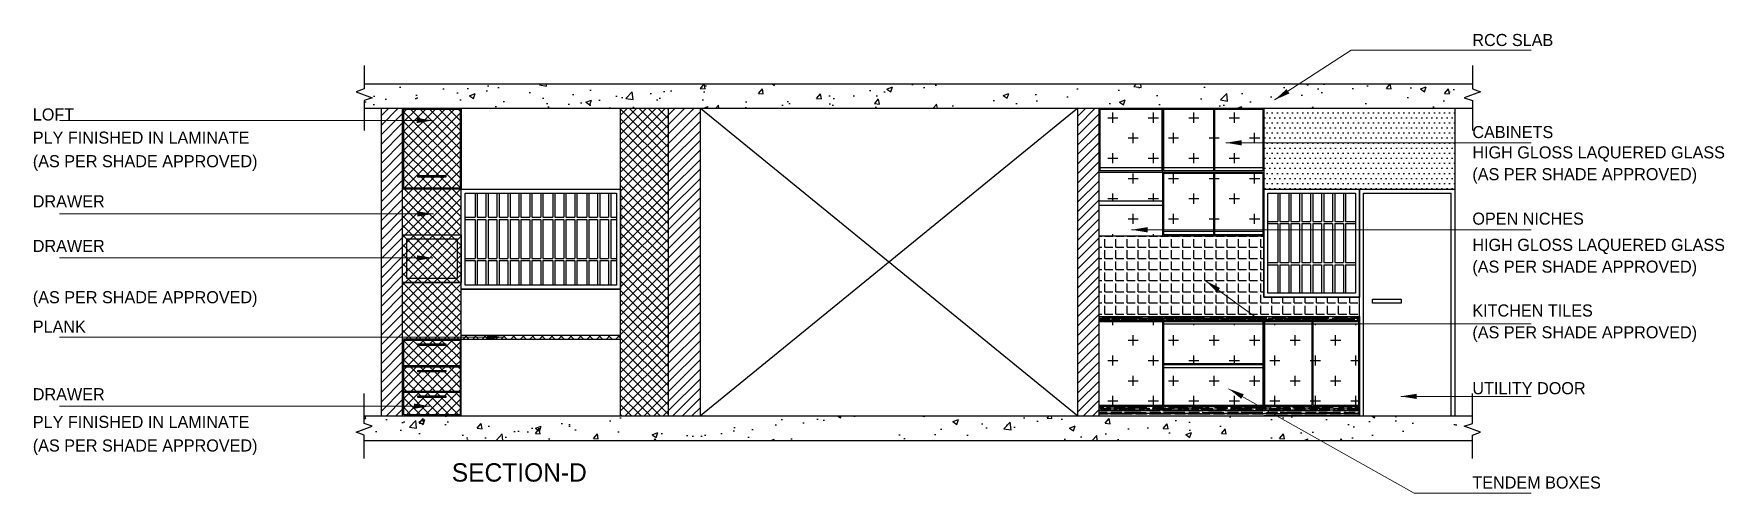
# Model space of a CAD drawing. Header units: millimetres. Extents: x -184691 to 158232, y -112569 to 33289.
# Drawn here: x -123874 to -107975, y -28189 to -23863 of the extents above; entities that cross this region are included whole.
import ezdxf

# ---------------------------------------------------------------- set-up
doc = ezdxf.new("R2010")
doc.units = ezdxf.units.MM
doc.header["$LTSCALE"] = 10
for name, color, linetype in [('A--BLOCKWALL-HATCH', 8, 'Continuous'), ('A--HATCH-1', 8, 'Continuous'), ('A--SPACEREF', 3, 'Continuous'), ('DIMM-1', 1, 'Continuous')]:
    doc.layers.add(name, color=color, linetype=linetype)
doc.styles.add('ISO', font='isocp2.shx', dxfattribs={"width": 0.8})
doc.dimstyles.new('A-DIM-100', dxfattribs={"dimscale": 100, "dimtxt": 2.25, "dimasz": 1.5, "dimexe": 1, "dimexo": 0.5, "dimgap": 0, "dimtad": 0, "dimdec": 0, "dimzin": 12, "dimdsep": 46, "dimtxsty": 'ISO', "dimblk": 'ARCHTICK', "dimcen": 1, "dimdle": 1, "dimclrd": 8, "dimclre": 8, "dimclrt": 256, "dimadec": 0, "dimazin": 3, "dimtfac": 1, "dimtdec": 0, "dimtmove": 1, "dimatfit": 2, "dimfxl": 1, "dimtvp": 0.75, "dimtolj": 1, "dimtzin": 12, "dimlwd": 18, "dimlwe": 18, "dimarcsym": 0})
pattern_1 = [(45, (-142798.583, -13151.05), (-44.90128, 44.90128), []), (135, (-142798.583, -13151.05), (-44.90128, -44.90128), [])]

# ---------------------------------------------------------------- blocks, each defined once
blk = doc.blocks.new('_ArchTick')
at = {"color": 0, "const_width": 0.15}
blk.add_lwpolyline([(-0.5, -0.5), (0.5, 0.5)], dxfattribs=at)

msp = doc.modelspace()

# ---------------------------------------------------------------- hatches: boundary and pattern name
h = msp.add_hatch()
h.set_pattern_fill('AR-CONC', color=256, scale=3, style=0)
h.set_pattern_definition([(50, (-142798.6, -13151.05), (546.554, -47.817), [57.15, -628.65]), (355, (-142798.6, -13151.05), (-105.7285, 573.17), [45.72, -502.92]), (100.451, (-142753.04, -13155.04), (440.8275, 525.35), [48.57, -534.27]), (46.1842, (-142798.6, -12998.65), (813.237, -126.127), [85.725, -942.975]), (96.6356, (-142730.8, -13009.2), (712.213, 742.277), [72.855, -801.405]), (351.184, (-142798.6, -12998.65), (712.214, 742.275), [68.58, -754.38]), (21, (-142722.4, -13036.75), (454.8446, -306.7966), [57.15, -628.65]), (326, (-142722.4, -13036.75), (185.406, 552.564), [45.72, -502.92]), (71.4514, (-142684.5, -13062.3), (640.2495, 245.7686), [48.57, -534.27]), (37.5, (-142798.58, -13151.05), (9.2658, 253.6651), [0, -496.824, 0, -510.54, 0, -504.825]), (7.5, (-142798.58, -13151.05), (200.459, 300.5417), [0, -291.084, 0, -485.394, 0, -192.405]), (327.5, (-142968.5, -13151.05), (406.7718, -17.1862), [0, -190.5, 0, -594.36, 0, -788.67]), (317.5, (-143044.7, -13151.05), (444.3875, 76.2795), [0, -247.65, 0, -394.716, 0, -560.07])])
h.paths.add_polyline_path([(-120765.9, -24335.3), (-120765.9, -24382.3), (-120841.7, -24409.9), (-120690.1, -24465.1), (-120765.9, -24492.7), (-120765.9, -24563.9), (-110343.4, -24563.9), (-110343.4, -24492.7), (-110419.2, -24465.1), (-110267.6, -24409.9), (-110343.4, -24382.3), (-110343.4, -24335.3)])
h.paths.add_polyline_path([(-110343.4, -27691.1), (-110343.4, -27641.5), (-110267.6, -27613.9), (-110419.2, -27558.7), (-110343.4, -27531.1), (-110343.4, -27459.9), (-120765.9, -27459.9), (-120765.9, -27531.1), (-120690.1, -27558.7), (-120841.7, -27613.9), (-120765.9, -27641.5), (-120765.9, -27691.1)])
h = msp.add_hatch()
h.set_pattern_fill('CROSS', color=256, scale=30, style=0)
h.set_pattern_definition([(0, (-95675.3, 10588.71), (190.5, 190.5), [95.25, -285.75]), (90, (-95627.67, 10541.09), (-190.5, 190.5), [95.25, -285.75])])
h.paths.add_polyline_path([(-113264.6, -24573.9), (-113844.6, -24573.9), (-113844.6, -25125.1), (-113264.6, -25125.1)])
h.paths.add_polyline_path([(-112779.6, -24573.3), (-113244.6, -24573.3), (-113244.6, -25125.1), (-112779.6, -25125.1)])
h.paths.add_polyline_path([(-112314.6, -24573.3), (-112769.6, -24573.3), (-112769.6, -25125.1), (-112314.6, -25125.1)])
h.paths.add_polyline_path([(-112314.6, -25174.5), (-112769.6, -25174.5), (-112769.6, -25725.1), (-112314.6, -25725.1)])
h.paths.add_polyline_path([(-112779.6, -25174.5), (-113244.6, -25174.5), (-113244.6, -25725.1), (-112779.6, -25725.1)])
h.paths.add_polyline_path([(-113254.6, -25165.1), (-113854.6, -25165.1), (-113854.6, -25436.8), (-113254.6, -25436.8)])
h.paths.add_polyline_path([(-113254.6, -25476.8), (-113854.6, -25476.8), (-113854.6, -25765.1), (-113254.6, -25765.1)])
h.paths.add_polyline_path([(-113254.6, -26572.9), (-113854.6, -26572.9), (-113854.6, -27359.5), (-113254.6, -27359.5)])
h.paths.add_polyline_path([(-112314.6, -26592.9), (-113244.6, -26592.9), (-113244.6, -26966.2), (-112314.6, -26966.2)])
h.paths.add_polyline_path([(-112314.6, -27006.2), (-113244.6, -27006.2), (-113244.6, -27359.5), (-112314.6, -27359.5)])
h.paths.add_polyline_path([(-111854.6, -26592.9), (-112294.6, -26592.9), (-112294.6, -27359.5), (-111854.6, -27359.5)])
h.paths.add_polyline_path([(-111414.6, -26592.9), (-111844.6, -26592.9), (-111844.6, -27359.5), (-111414.6, -27359.5)])
h = msp.add_hatch()
h.set_pattern_fill('DOTS', color=256, scale=30, style=0)
h.set_pattern_definition([(0, (-95675.3, 10588.71), (23.8125, 47.625), [0, -47.625])])
h.paths.add_polyline_path([(-111404.6, -25326.3), (-110504.6, -25326.3), (-110504.6, -24563.9), (-112304.6, -24563.9), (-112304.6, -25326.3)])
h = msp.add_hatch()
h.set_pattern_fill('ANGLE', color=256, scale=15, style=0)
h.set_pattern_definition([(0, (-95675.3, 10588.71), (0, 104.775), [76.2, -28.575]), (90, (-95675.3, 10588.71), (-104.775, 6e-15), [76.2, -28.575])])
h.paths.add_polyline_path([(-112304.6, -25765.1), (-113854.6, -25765.1), (-113854.6, -26524.9), (-111404.6, -26524.9), (-111404.6, -26344), (-112304.6, -26344)])
h = msp.add_hatch()
h.set_pattern_fill('AR-RROOF', color=256, style=0)
h.set_pattern_definition([(0, (-142798.583, -13151.052), (55.88, 25.4), [381, -50.8, 127, -25.4]), (0, (-142764.8, -13138.35), (-25.4, 33.782), [76.2, -8.382, 152.4, -19.05]), (0, (-142785.883, -13129.462), (132.08, 17.018), [203.2, -35.56, 101.6, -25.4])])
h.paths.add_polyline_path([(-111404.6, -26562.9), (-111404.6, -26524.9), (-112304.6, -26524.9), (-113254.6, -26524.9), (-113254.6, -26562.9)])
h.paths.add_polyline_path([(-113254.6, -26562.9), (-113254.6, -26524.9), (-113854.6, -26524.9), (-113854.6, -26562.9)])
h = msp.add_hatch()
h.set_pattern_fill('AR-RROOF', color=256, style=0)
h.set_pattern_definition([(0, (-95675.298, 10588.71), (55.88, 25.4), [381, -50.8, 127, -25.4]), (0, (-95641.516, 10601.41), (-25.4, 33.782), [76.2, -8.382, 152.4, -19.05]), (0, (-95662.598, 10610.3), (132.08, 17.018), [203.2, -35.56, 101.6, -25.4])])
h.paths.add_polyline_path([(-113854.6, -27369.5), (-113854.6, -27459.9), (-111404.6, -27459.9), (-111404.6, -27369.5)])
at = {"layer": 'A--BLOCKWALL-HATCH'}
h = msp.add_hatch(dxfattribs=at)
h.set_pattern_fill('ANSI37', color=256, scale=20, style=0)
h.set_pattern_definition(pattern_1)
h.paths.add_polyline_path([(-119854.6, -26206.3), (-120404.6, -26206.3), (-120404.6, -26737.9), (-119854.6, -26737.9)])
h.paths.add_polyline_path([(-119892.6, -25794.3), (-120366.6, -25794.3), (-120366.6, -26168.3), (-119892.6, -26168.3)], flags=16)
h.paths.add_polyline_path([(-119854.6, -25326.3), (-120404.6, -25326.3), (-120404.6, -25756.3), (-119854.6, -25756.3)])
h.paths.add_polyline_path([(-119864.6, -24573.9), (-120394.6, -24573.9), (-120394.6, -25316.3), (-119864.6, -25316.3)], flags=0)
h.paths.add_polyline_path([(-119999.2, -25199), (-119999.2, -25213.3), (-120263, -25213.3), (-120263, -25199)], flags=0)
h.paths.add_polyline_path([(-119854.6, -25756.3), (-120404.6, -25756.3), (-120404.6, -26206.3), (-119854.6, -26206.3)])
h.paths.add_polyline_path([(-119892.6, -25794.3), (-119892.6, -26168.3), (-120366.6, -26168.3), (-120366.6, -25794.3)], flags=16)
h.paths.add_polyline_path([(-119854.6, -24563.9), (-120404.6, -24563.9), (-120404.6, -25326.3), (-119854.6, -25326.3)])
h.paths.add_polyline_path([(-120394.6, -24573.9), (-119864.6, -24573.9), (-119864.6, -25316.3), (-120394.6, -25316.3)], flags=16)
h.paths.add_polyline_path([(-118354.6, -26699.9), (-119854.6, -26699.9), (-119854.6, -26737.9), (-118354.6, -26737.9)])
h = msp.add_hatch(dxfattribs=at)
h.set_pattern_fill('ANSI37', color=256, scale=20, style=0)
h.set_pattern_definition(pattern_1)
h.paths.add_polyline_path([(-117904.6, -24563.9), (-118354.6, -24563.9), (-118354.6, -27459.9), (-117904.6, -27459.9)])
h = msp.add_hatch(dxfattribs=at)
h.set_pattern_fill('ANSI37', color=256, scale=20, style=0)
h.set_pattern_definition(pattern_1)
h.paths.add_polyline_path([(-119864.6, -26987.9), (-119864.6, -26747.9), (-120394.6, -26747.9), (-120394.6, -26987.9)])
h.paths.add_polyline_path([(-120263, -26797.4), (-120263, -26783.1), (-119999.2, -26783.1), (-119999.2, -26797.4)], flags=16)
h.paths.add_polyline_path([(-120394.6, -26997.9), (-120394.6, -27227.9), (-119864.6, -27227.9), (-119864.6, -26997.9)])
h.paths.add_polyline_path([(-120263, -27047.4), (-120263, -27033.1), (-119999.2, -27033.1), (-119999.2, -27047.4)], flags=16)
h.paths.add_polyline_path([(-119864.6, -27449.9), (-119864.6, -27227.9), (-120394.6, -27227.9), (-120394.6, -27449.9)])
h.paths.add_polyline_path([(-120263, -27287.4), (-120263, -27273.1), (-119999.2, -27273.1), (-119999.2, -27287.4)], flags=16)
at = {"layer": 'A--HATCH-1'}
h = msp.add_hatch(dxfattribs=at)
h.set_pattern_fill('ANSI31', color=256, scale=20, style=0)
h.set_pattern_definition([(45, (-142798.583, -13151.05), (-44.90128, 44.90128), [])])
h.paths.add_polyline_path([(-120404.6, -24563.9), (-120604.6, -24563.9), (-120604.6, -27459.9), (-120404.6, -27459.9)])
h.paths.add_polyline_path([(-117904.6, -27459.9), (-117604.6, -27459.9), (-117604.6, -24563.9), (-117904.6, -24563.9)])
h.paths.add_polyline_path([(-113854.6, -24563.9), (-114054.6, -24563.9), (-114054.6, -27459.9), (-113854.6, -27459.9)])

# ---------------------------------------------------------------- linework, layer by layer
for p, q in [((-120765.9, -24335.3), (-110343.4, -24335.3)), ((-120765.9, -24563.9), (-110343.4, -24563.9)), ((-120604.6, -27459.9), (-120604.6, -24563.9)), ((-120404.6, -27459.9), (-120404.6, -24563.9)), ((-119854.6, -27459.9), (-119854.6, -24563.9)), ((-118354.6, -27459.9), (-118354.6, -24563.9)), ((-117904.6, -27459.9), (-117904.6, -24563.9)), ((-117604.6, -27459.9), (-117604.6, -24563.9)), ((-117604.6, -24563.9), (-114054.6, -27459.9)), ((-114054.6, -24563.9), (-117604.6, -27459.9)), ((-114054.6, -27459.9), (-114054.6, -24563.9)), ((-113854.6, -27459.9), (-113854.6, -24563.9)), ((-113254.6, -25765.1), (-113254.6, -24563.9)), ((-113254.6, -24563.9), (-112304.6, -24563.9)), ((-112779.6, -24573.3), (-112779.6, -25153.9)), ((-112769.6, -24573.3), (-112769.6, -25153.9)), ((-112304.6, -24563.9), (-112304.6, -26344)), ((-110504.6, -27459.9), (-110504.6, -24563.9)), ((-113854.6, -25165.1), (-112304.6, -25165.1)), ((-112779.6, -25174.5), (-112779.6, -25755.1)), ((-112769.6, -25174.5), (-112769.6, -25755.1)), ((-119854.6, -25326.3), (-118354.6, -25326.3)), ((-119724.1, -25364.3), (-119724.1, -25591)), ((-119704.1, -25364.3), (-119704.1, -25591)), ((-119621, -25364.3), (-119621, -25591)), ((-119621, -25364.3), (-119621, -25591)), ((-119601, -25364.3), (-119601, -25591)), ((-119601, -25364.3), (-119601, -25591)), ((-119517.8, -25364.3), (-119517.8, -25591)), ((-119497.8, -25364.3), (-119497.8, -25591)), ((-119414.6, -25364.3), (-119414.6, -25591)), ((-119414.6, -25364.3), (-119414.6, -25591)), ((-119394.6, -25364.3), (-119394.6, -25591)), ((-119394.6, -25364.3), (-119394.6, -25591)), ((-119311.5, -25364.3), (-119311.5, -25591)), ((-119311.5, -25364.3), (-119311.5, -25591)), ((-119291.5, -25364.3), (-119291.5, -25591)), ((-119291.5, -25364.3), (-119291.5, -25591)), ((-119208.3, -25364.3), (-119208.3, -25591)), ((-119208.3, -25364.3), (-119208.3, -25591)), ((-119188.3, -25364.3), (-119188.3, -25591)), ((-119188.3, -25364.3), (-119188.3, -25591)), ((-119105.2, -25364.3), (-119105.2, -25591)), ((-119085.2, -25364.3), (-119085.2, -25591)), ((-118992.6, -25364.3), (-118992.6, -25591)), ((-118972.6, -25364.3), (-118972.6, -25591)), ((-118889.5, -25364.3), (-118889.5, -25591)), ((-118889.5, -25364.3), (-118889.5, -25591)), ((-118869.5, -25364.3), (-118869.5, -25591)), ((-118869.5, -25364.3), (-118869.5, -25591)), ((-118786.3, -25364.3), (-118786.3, -25591)), ((-118766.3, -25364.3), (-118766.3, -25591)), ((-118673.8, -25364.3), (-118673.8, -25591)), ((-118653.8, -25364.3), (-118653.8, -25591)), ((-118570.6, -25364.3), (-118570.6, -25591)), ((-118570.6, -25364.3), (-118570.6, -25591)), ((-118550.6, -25364.3), (-118550.6, -25591)), ((-118550.6, -25364.3), (-118550.6, -25591)), ((-118467.5, -25364.3), (-118467.5, -25591)), ((-118447.5, -25364.3), (-118447.5, -25591)), ((-113854.6, -25436.8), (-113254.6, -25436.8)), ((-112304.6, -25326.3), (-110504.6, -25326.3)), ((-112174.1, -25364.3), (-112174.1, -25629.7)), ((-112154.1, -25364.3), (-112154.1, -25629.7)), ((-112071, -25364.3), (-112071, -25629.7)), ((-112071, -25364.3), (-112071, -25629.7)), ((-112051, -25364.3), (-112051, -25629.7)), ((-112051, -25364.3), (-112051, -25629.7)), ((-111967.8, -25364.3), (-111967.8, -25629.7)), ((-111947.8, -25364.3), (-111947.8, -25629.7)), ((-111864.6, -25364.3), (-111864.6, -25629.7)), ((-111864.6, -25364.3), (-111864.6, -25629.7)), ((-111844.6, -25364.3), (-111844.6, -25629.7)), ((-111844.6, -25364.3), (-111844.6, -25629.7)), ((-111761.5, -25364.3), (-111761.5, -25629.7)), ((-111761.5, -25364.3), (-111761.5, -25629.7)), ((-111741.5, -25364.3), (-111741.5, -25629.7)), ((-111741.5, -25364.3), (-111741.5, -25629.7)), ((-111658.3, -25364.3), (-111658.3, -25629.7)), ((-111658.3, -25364.3), (-111658.3, -25629.7)), ((-111638.3, -25364.3), (-111638.3, -25629.7)), ((-111638.3, -25364.3), (-111638.3, -25629.7)), ((-111555.2, -25364.3), (-111555.2, -25629.7)), ((-111535.2, -25364.3), (-111535.2, -25629.7)), ((-111404.6, -27459.9), (-111404.6, -25326.3)), ((-111366.6, -27459.9), (-111366.6, -25364.3)), ((-111366.6, -25364.3), (-110542.6, -25364.3)), ((-110542.6, -27459.9), (-110542.6, -25364.3)), ((-119816.6, -25591), (-119724.1, -25591)), ((-119704.1, -25591), (-119621, -25591)), ((-119601, -25591), (-119517.8, -25591)), ((-119497.8, -25591), (-119414.6, -25591)), ((-119394.6, -25591), (-119311.5, -25591)), ((-119291.5, -25591), (-119208.3, -25591)), ((-119188.3, -25591), (-119105.2, -25591)), ((-119085.2, -25591), (-118992.6, -25591)), ((-119085.2, -25591), (-118992.6, -25591)), ((-118972.6, -25591), (-118889.5, -25591)), ((-118869.5, -25591), (-118786.3, -25591)), ((-118766.3, -25591), (-118683.2, -25591)), ((-118766.3, -25591), (-118673.8, -25591)), ((-118653.8, -25591), (-118570.6, -25591)), ((-118550.6, -25591), (-118467.5, -25591)), ((-118447.5, -25591), (-118392.6, -25591)), ((-113854.6, -25476.8), (-113254.6, -25476.8)), ((-119816.6, -25611), (-119724.1, -25611)), ((-119724.1, -25611), (-119724.1, -25979)), ((-119704.1, -25611), (-119704.1, -25979)), ((-119704.1, -25611), (-119621, -25611)), ((-119621, -25611), (-119621, -25979)), ((-119621, -25611), (-119621, -25979)), ((-119601, -25611), (-119601, -25979)), ((-119601, -25611), (-119601, -25979)), ((-119601, -25611), (-119517.8, -25611)), ((-119517.8, -25611), (-119517.8, -25979)), ((-119497.8, -25611), (-119497.8, -25979)), ((-119497.8, -25611), (-119414.6, -25611)), ((-119414.6, -25611), (-119414.6, -25979)), ((-119414.6, -25611), (-119414.6, -25979)), ((-119394.6, -25611), (-119394.6, -25979)), ((-119394.6, -25611), (-119394.6, -25979)), ((-119394.6, -25611), (-119311.5, -25611)), ((-119311.5, -25611), (-119311.5, -25979)), ((-119311.5, -25611), (-119311.5, -25979)), ((-119291.5, -25611), (-119291.5, -25979)), ((-119291.5, -25611), (-119291.5, -25979)), ((-119291.5, -25611), (-119208.3, -25611)), ((-119208.3, -25611), (-119208.3, -25979)), ((-119208.3, -25611), (-119208.3, -25979)), ((-119188.3, -25611), (-119188.3, -25979)), ((-119188.3, -25611), (-119188.3, -25979)), ((-119188.3, -25611), (-119105.2, -25611)), ((-119105.2, -25611), (-119105.2, -25979)), ((-119085.2, -25611), (-119085.2, -25979)), ((-119085.2, -25611), (-118992.6, -25611)), ((-119085.2, -25611), (-118992.6, -25611)), ((-118992.6, -25611), (-118992.6, -25979)), ((-118972.6, -25611), (-118972.6, -25979)), ((-118972.6, -25611), (-118889.5, -25611)), ((-118889.5, -25611), (-118889.5, -25979)), ((-118889.5, -25611), (-118889.5, -25979)), ((-118869.5, -25611), (-118869.5, -25979)), ((-118869.5, -25611), (-118869.5, -25979)), ((-118869.5, -25611), (-118786.3, -25611)), ((-118786.3, -25611), (-118786.3, -25979)), ((-118766.3, -25611), (-118766.3, -25979)), ((-118766.3, -25611), (-118683.2, -25611)), ((-118766.3, -25611), (-118673.8, -25611)), ((-118673.8, -25611), (-118673.8, -25979)), ((-118653.8, -25611), (-118653.8, -25979)), ((-118653.8, -25611), (-118570.6, -25611)), ((-118570.6, -25611), (-118570.6, -25979)), ((-118570.6, -25611), (-118570.6, -25979)), ((-118550.6, -25611), (-118550.6, -25979)), ((-118550.6, -25611), (-118550.6, -25979)), ((-118550.6, -25611), (-118467.5, -25611)), ((-118467.5, -25611), (-118467.5, -25979)), ((-118447.5, -25611), (-118447.5, -25979)), ((-118447.5, -25611), (-118392.6, -25611)), ((-112266.6, -25629.7), (-112174.1, -25629.7)), ((-112266.6, -25649.7), (-112174.1, -25649.7)), ((-112174.1, -25649.7), (-112174.1, -26017.6)), ((-112154.1, -25629.7), (-112071, -25629.7)), ((-112154.1, -25649.7), (-112154.1, -26017.6)), ((-112154.1, -25649.7), (-112071, -25649.7)), ((-112071, -25649.7), (-112071, -26017.6)), ((-112071, -25649.7), (-112071, -26017.6)), ((-112051, -25629.7), (-111967.8, -25629.7)), ((-112051, -25649.7), (-112051, -26017.6)), ((-112051, -25649.7), (-112051, -26017.6)), ((-112051, -25649.7), (-111967.8, -25649.7)), ((-111967.8, -25649.7), (-111967.8, -26017.6)), ((-111947.8, -25629.7), (-111864.6, -25629.7)), ((-111947.8, -25649.7), (-111947.8, -26017.6)), ((-111947.8, -25649.7), (-111864.6, -25649.7)), ((-111864.6, -25649.7), (-111864.6, -26017.6)), ((-111864.6, -25649.7), (-111864.6, -26017.6)), ((-111844.6, -25629.7), (-111761.5, -25629.7)), ((-111844.6, -25649.7), (-111844.6, -26017.6)), ((-111844.6, -25649.7), (-111844.6, -26017.6)), ((-111844.6, -25649.7), (-111761.5, -25649.7)), ((-111761.5, -25649.7), (-111761.5, -26017.6)), ((-111761.5, -25649.7), (-111761.5, -26017.6)), ((-111741.5, -25629.7), (-111658.3, -25629.7)), ((-111741.5, -25649.7), (-111741.5, -26017.6)), ((-111741.5, -25649.7), (-111741.5, -26017.6)), ((-111741.5, -25649.7), (-111658.3, -25649.7)), ((-111658.3, -25649.7), (-111658.3, -26017.6)), ((-111658.3, -25649.7), (-111658.3, -26017.6)), ((-111638.3, -25629.7), (-111555.2, -25629.7)), ((-111638.3, -25649.7), (-111638.3, -26017.6)), ((-111638.3, -25649.7), (-111638.3, -26017.6)), ((-111638.3, -25649.7), (-111555.2, -25649.7)), ((-111555.2, -25649.7), (-111555.2, -26017.6)), ((-111535.2, -25629.7), (-111442.6, -25629.7)), ((-111535.2, -25649.7), (-111535.2, -26017.6)), ((-111535.2, -25649.7), (-111442.6, -25649.7)), ((-120404.6, -25756.3), (-119854.6, -25756.3)), ((-113854.6, -25765.1), (-112304.6, -25765.1)), ((-119816.6, -25979), (-119724.1, -25979)), ((-119816.6, -25999), (-119724.1, -25999)), ((-119724.1, -25999), (-119724.1, -26230)), ((-119704.1, -25979), (-119621, -25979)), ((-119704.1, -25999), (-119704.1, -26230)), ((-119704.1, -25999), (-119621, -25999)), ((-119621, -25999), (-119621, -26230)), ((-119621, -25999), (-119621, -26230)), ((-119601, -25979), (-119517.8, -25979)), ((-119601, -25999), (-119601, -26230)), ((-119601, -25999), (-119601, -26230)), ((-119601, -25999), (-119517.8, -25999)), ((-119517.8, -25999), (-119517.8, -26230)), ((-119497.8, -25979), (-119414.6, -25979)), ((-119497.8, -25999), (-119497.8, -26230)), ((-119497.8, -25999), (-119414.6, -25999)), ((-119414.6, -25999), (-119414.6, -26230)), ((-119414.6, -25999), (-119414.6, -26230)), ((-119394.6, -25979), (-119311.5, -25979)), ((-119394.6, -25999), (-119394.6, -26230)), ((-119394.6, -25999), (-119394.6, -26230)), ((-119394.6, -25999), (-119311.5, -25999)), ((-119311.5, -25999), (-119311.5, -26230)), ((-119311.5, -25999), (-119311.5, -26230)), ((-119291.5, -25979), (-119208.3, -25979)), ((-119291.5, -25999), (-119291.5, -26230)), ((-119291.5, -25999), (-119291.5, -26230)), ((-119291.5, -25999), (-119208.3, -25999)), ((-119208.3, -25999), (-119208.3, -26230)), ((-119208.3, -25999), (-119208.3, -26230)), ((-119188.3, -25979), (-119105.2, -25979)), ((-119188.3, -25999), (-119188.3, -26230)), ((-119188.3, -25999), (-119188.3, -26230)), ((-119188.3, -25999), (-119105.2, -25999)), ((-119105.2, -25999), (-119105.2, -26230)), ((-119085.2, -25979), (-118992.6, -25979)), ((-119085.2, -25979), (-118992.6, -25979)), ((-119085.2, -25999), (-119085.2, -26230)), ((-119085.2, -25999), (-118992.6, -25999)), ((-119085.2, -25999), (-118992.6, -25999)), ((-118992.6, -25999), (-118992.6, -26230)), ((-118972.6, -25979), (-118889.5, -25979)), ((-118972.6, -25999), (-118972.6, -26230)), ((-118972.6, -25999), (-118889.5, -25999)), ((-118889.5, -25999), (-118889.5, -26230)), ((-118889.5, -25999), (-118889.5, -26230)), ((-118869.5, -25979), (-118786.3, -25979)), ((-118869.5, -25999), (-118869.5, -26230)), ((-118869.5, -25999), (-118869.5, -26230)), ((-118869.5, -25999), (-118786.3, -25999)), ((-118786.3, -25999), (-118786.3, -26230)), ((-118766.3, -25979), (-118683.2, -25979)), ((-118766.3, -25979), (-118673.8, -25979)), ((-118766.3, -25999), (-118766.3, -26230)), ((-118766.3, -25999), (-118683.2, -25999)), ((-118766.3, -25999), (-118673.8, -25999)), ((-118673.8, -25999), (-118673.8, -26230)), ((-118653.8, -25979), (-118570.6, -25979)), ((-118653.8, -25999), (-118653.8, -26230)), ((-118653.8, -25999), (-118570.6, -25999)), ((-118570.6, -25999), (-118570.6, -26230)), ((-118570.6, -25999), (-118570.6, -26230)), ((-118550.6, -25979), (-118467.5, -25979)), ((-118550.6, -25999), (-118550.6, -26230)), ((-118550.6, -25999), (-118550.6, -26230)), ((-118550.6, -25999), (-118467.5, -25999)), ((-118467.5, -25999), (-118467.5, -26230)), ((-118447.5, -25979), (-118392.6, -25979)), ((-118447.5, -25999), (-118447.5, -26230)), ((-118447.5, -25999), (-118392.6, -25999)), ((-112266.6, -26017.6), (-112174.1, -26017.6)), ((-112266.6, -26037.6), (-112174.1, -26037.6)), ((-112174.1, -26037.6), (-112174.1, -26306)), ((-112154.1, -26017.6), (-112071, -26017.6)), ((-112154.1, -26037.6), (-112154.1, -26306)), ((-112154.1, -26037.6), (-112071, -26037.6)), ((-112071, -26037.6), (-112071, -26306)), ((-112071, -26037.6), (-112071, -26306)), ((-112051, -26017.6), (-111967.8, -26017.6)), ((-112051, -26037.6), (-112051, -26306)), ((-112051, -26037.6), (-112051, -26306)), ((-112051, -26037.6), (-111967.8, -26037.6)), ((-111967.8, -26037.6), (-111967.8, -26306)), ((-111947.8, -26017.6), (-111864.6, -26017.6)), ((-111947.8, -26037.6), (-111947.8, -26306)), ((-111947.8, -26037.6), (-111864.6, -26037.6)), ((-111864.6, -26037.6), (-111864.6, -26306)), ((-111864.6, -26037.6), (-111864.6, -26306)), ((-111844.6, -26017.6), (-111761.5, -26017.6)), ((-111844.6, -26037.6), (-111844.6, -26306)), ((-111844.6, -26037.6), (-111844.6, -26306)), ((-111844.6, -26037.6), (-111761.5, -26037.6)), ((-111761.5, -26037.6), (-111761.5, -26306)), ((-111761.5, -26037.6), (-111761.5, -26306)), ((-111741.5, -26017.6), (-111658.3, -26017.6)), ((-111741.5, -26037.6), (-111741.5, -26306)), ((-111741.5, -26037.6), (-111741.5, -26306)), ((-111741.5, -26037.6), (-111658.3, -26037.6)), ((-111658.3, -26037.6), (-111658.3, -26306)), ((-111658.3, -26037.6), (-111658.3, -26306)), ((-111638.3, -26017.6), (-111555.2, -26017.6)), ((-111638.3, -26037.6), (-111638.3, -26306)), ((-111638.3, -26037.6), (-111638.3, -26306)), ((-111638.3, -26037.6), (-111555.2, -26037.6)), ((-111555.2, -26037.6), (-111555.2, -26306)), ((-111535.2, -26017.6), (-111442.6, -26017.6)), ((-111535.2, -26037.6), (-111535.2, -26306)), ((-111535.2, -26037.6), (-111442.6, -26037.6)), ((-120404.6, -26206.3), (-119854.6, -26206.3)), ((-119854.6, -26268), (-118354.6, -26268)), ((-112304.6, -26344), (-111404.6, -26344)), ((-113854.6, -26524.9), (-111404.6, -26524.9)), ((-113254.6, -27369.5), (-113254.6, -26524.9)), ((-119854.6, -26699.9), (-118354.6, -26699.9)), ((-113854.6, -26562.9), (-111404.6, -26562.9)), ((-113854.6, -26572.9), (-113254.6, -26572.9)), ((-113244.6, -26572.9), (-112314.6, -26572.9)), ((-113244.6, -26592.9), (-112314.6, -26592.9)), ((-112304.6, -26562.9), (-112304.6, -27369.5)), ((-112294.6, -26572.9), (-111854.6, -26572.9)), ((-112294.6, -26592.9), (-111854.6, -26592.9)), ((-111854.6, -26572.9), (-111854.6, -27359.5)), ((-111844.6, -26572.9), (-111414.6, -26572.9)), ((-111844.6, -26572.9), (-111844.6, -27359.5)), ((-111844.6, -26592.9), (-111414.6, -26592.9)), ((-119854.6, -26737.9), (-120404.6, -26737.9)), ((-119854.6, -26737.9), (-118354.6, -26737.9)), ((-120394.6, -26987.9), (-119864.6, -26987.9)), ((-120394.6, -26997.9), (-119864.6, -26997.9)), ((-113244.6, -26966.2), (-112314.6, -26966.2)), ((-113244.6, -26976.2), (-112314.6, -26976.2)), ((-113244.6, -27006.2), (-112314.6, -27006.2)), ((-120394.6, -27227.9), (-119864.6, -27227.9)), ((-120394.6, -27237.9), (-119864.6, -27237.9)), ((-120765.9, -27459.9), (-110343.4, -27459.9)), ((-113854.6, -27359.5), (-113254.6, -27359.5)), ((-113854.6, -27369.5), (-111404.6, -27369.5)), ((-113244.6, -27359.5), (-112314.6, -27359.5)), ((-112294.6, -27359.5), (-111854.6, -27359.5)), ((-111844.6, -27359.5), (-111414.6, -27359.5)), ((-120765.9, -27691.1), (-110343.4, -27691.1))]:
    msp.add_line(p, q)
at = {"linetype": 'Continuous'}
for points in [[(-120765.9, -24161.5), (-120765.9, -24382.3), (-120841.7, -24409.9), (-120690.1, -24465.1), (-120765.9, -24492.7), (-120765.9, -24773.3)], [(-110343.4, -24161.5), (-110343.4, -24382.3), (-110267.6, -24409.9), (-110419.2, -24465.1), (-110343.4, -24492.7), (-110343.4, -24773.3)], [(-120765.9, -27862.3), (-120765.9, -27641.5), (-120841.7, -27613.9), (-120690.1, -27558.7), (-120765.9, -27531.1), (-120765.9, -27250.4)], [(-110343.4, -27862.3), (-110343.4, -27641.5), (-110267.6, -27613.9), (-110419.2, -27558.7), (-110343.4, -27531.1), (-110343.4, -27250.4)]]:
    msp.add_lwpolyline(points, dxfattribs=at)
for points in [[(-120404.6, -24563.9), (-119854.6, -24563.9), (-119854.6, -25326.3), (-120404.6, -25326.3)], [(-120394.6, -24573.9), (-119864.6, -24573.9), (-119864.6, -25316.3), (-120394.6, -25316.3)], [(-113844.6, -24573.9), (-113264.6, -24573.9), (-113264.6, -25155.1), (-113844.6, -25155.1)], [(-113244.6, -24573.3), (-112314.6, -24573.3), (-112314.6, -25153.9), (-113244.6, -25153.9)], [(-120263, -25199), (-119999.2, -25199), (-119999.2, -25213.3), (-120263, -25213.3)], [(-113244.6, -25174.5), (-112314.6, -25174.5), (-112314.6, -25755.1), (-113244.6, -25755.1)], [(-119854.6, -25326.3), (-118354.6, -25326.3), (-118354.6, -26268), (-119854.6, -26268)], [(-119816.6, -25364.3), (-118392.6, -25364.3), (-118392.6, -26230), (-119816.6, -26230)], [(-112304.6, -25326.3), (-111404.6, -25326.3), (-111404.6, -26344), (-112304.6, -26344)], [(-112266.6, -25364.3), (-111442.6, -25364.3), (-111442.6, -26306), (-112266.6, -26306)], [(-120404.6, -25756.3), (-119854.6, -25756.3), (-119854.6, -26206.3), (-120404.6, -26206.3)], [(-120366.6, -25794.3), (-119892.6, -25794.3), (-119892.6, -26168.3), (-120366.6, -26168.3)], [(-111283.8, -26362), (-111013.2, -26362), (-111013.2, -26398.9), (-111283.8, -26398.9)], [(-120394.6, -26747.9), (-119864.6, -26747.9), (-119864.6, -27449.9), (-120394.6, -27449.9)], [(-120263, -26783.1), (-119999.2, -26783.1), (-119999.2, -26797.4), (-120263, -26797.4)], [(-120263, -27033.1), (-119999.2, -27033.1), (-119999.2, -27047.4), (-120263, -27047.4)], [(-120263, -27273.1), (-119999.2, -27273.1), (-119999.2, -27287.4), (-120263, -27287.4)]]:
    msp.add_lwpolyline(points, close=True)
for points in [[(-113264.6, -25125.1), (-113844.6, -25125.1)], [(-112779.6, -25125.1), (-113244.6, -25125.1)], [(-112314.6, -25125.1), (-112769.6, -25125.1)], [(-112779.6, -25725.1), (-113244.6, -25725.1)], [(-112314.6, -25725.1), (-112769.6, -25725.1)], [(-112304.6, -26524.9), (-112304.6, -26524.9), (-111404.6, -26524.9), (-111404.6, -27459.9), (-112304.6, -27459.9)], [(-113244.6, -27359.5), (-113244.6, -26572.9)], [(-112314.6, -26572.9), (-112314.6, -27359.5)], [(-112304.6, -27369.5), (-112304.6, -26562.9)], [(-112294.6, -27359.5), (-112294.6, -26572.9)], [(-111414.6, -26572.9), (-111414.6, -27359.5)]]:
    msp.add_lwpolyline(points)

# ---------------------------------------------------------------- texts
at = {"layer": 'A--SPACEREF'}
for s, height, p in [('RCC SLAB', 113.76, (-110343.4, -23978.7)), ('LOFT', 113.76, (-123883.2, -24679.8)), ('PLY FINISHED IN LAMINATE', 113.758, (-123883.2, -24897.9)), ('CABINETS', 113.76, (-110343.4, -24845.5)), ('HIGH GLOSS LAQUERED GLASS', 113.758, (-110343.4, -25036.5)), ('(AS PER SHADE APPROVED)', 113.758, (-123883.2, -25119.7)), ('(AS PER SHADE APPROVED)', 113.758, (-110343.4, -25241.8)), ('DRAWER ', 113.76, (-123883.2, -25497.6)), ('OPEN NICHES', 113.758, (-110343.4, -25660.7)), ('DRAWER ', 113.76, (-123883.2, -25917.5)), ('HIGH GLOSS LAQUERED GLASS', 113.758, (-110343.4, -25907.2)), ('(AS PER SHADE APPROVED)', 113.758, (-110343.4, -26112.5)), ('(AS PER SHADE APPROVED)', 113.758, (-123883.2, -26400.2)), ('KITCHEN TILES', 113.758, (-110343.4, -26525.3)), ('PLANK ', 113.76, (-123883.2, -26677.5)), ('(AS PER SHADE APPROVED)', 113.758, (-110343.4, -26730.6)), ('UTILITY DOOR', 113.758, (-110343.4, -27256.9)), ('DRAWER ', 113.76, (-123883.2, -27313.5)), ('PLY FINISHED IN LAMINATE', 113.758, (-123883.2, -27574.4)), ('(AS PER SHADE APPROVED)', 113.758, (-123883.2, -27796.2)), ('TENDEM BOXES', 113.758, (-110343.4, -28145))]:
    msp.add_text(s, height=height, dxfattribs=at).set_placement(p)
at = {"layer": 'DIMM-1'}
msp.add_text('SECTION-D', height=172.62, dxfattribs=at).set_placement((-119942.3, -28079.5))

# ---------------------------------------------------------------- leaders
for points in [[(-112203.3, -24486.6), (-111484.8, -24016.8), (-109790, -24016.8)], [(-120123, -24679.8), (-123631.8, -24679.8)], [(-112662.2, -24889.5), (-109790, -24889.5)], [(-120115.9, -25559.3), (-123631.8, -25559.3)], [(-113548.6, -25708.6), (-109790, -25708.6)], [(-120120.8, -25973.6), (-123631.8, -25973.6)], [(-112853, -26188.3), (-112294.6, -26592.9), (-109790, -26592.9)], [(-119460.7, -26719.4), (-123631.8, -26719.4)], [(-120149, -27369.5), (-123631.8, -27369.5)], [(-112635.9, -27204.9), (-110892, -28188.9), (-109790, -28188.9)], [(-111017.4, -27277.2), (-109790, -27277.2)]]:
    msp.add_leader(points, dimstyle='A-DIM-100', override={"dimgap": 0, "dimtad": 0, "dimfxl": 0.18})

doc.saveas('drawing.dxf')
